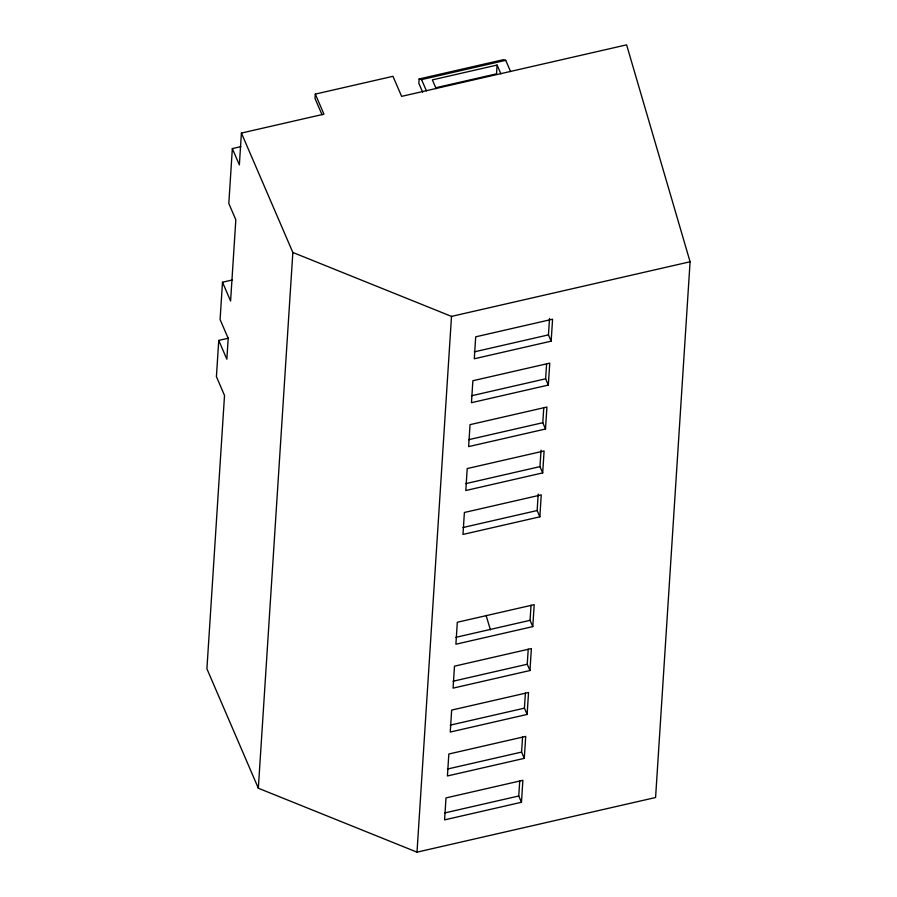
<?xml version="1.0" encoding="UTF-8"?>
<svg xmlns="http://www.w3.org/2000/svg" width="897" height="897" viewBox="0 0 897 897"><rect width="100%" height="100%" fill="white"/><g stroke="black" fill="none" stroke-linecap="round" stroke-linejoin="round"><path stroke-width="1.35" d="M228.455 338.18L218.756 340.4L216.412 376.639L224.519 395.442L206.915 668.803L258.336 788.228L417.004 852.15L655.584 797.511L690.085 261.767L626.611 44.85L401.621 96.371L392.976 76.312L315.307 94.095L315.015 98.491L322.045 114.794M232.211 279.999L222.501 282.219L220.09 319.545L228.197 338.36L226.851 359.215L218.756 340.4M240.845 146.648L232.345 148.588L228.813 203.484L235.833 219.787L230.596 301.033L222.501 282.219M315.307 94.095L323.94 114.154L241.416 133.059L239.364 164.891L232.345 148.588M258.336 788.228L292.848 252.472L241.416 133.059M510.584 71.614L505.729 60.323L503.284 59.707L419.134 78.97L418.854 83.365L422.633 92.144M417.004 852.15L451.505 316.394L292.848 252.472M436.144 88.657L432.365 79.878L497.095 65.055L496.534 73.846L435.852 87.738M521.471 802.266L522.884 780.312L446 797.915L444.587 819.869L521.471 802.266L518.758 795.987L519.733 780.883M524.297 758.357L525.709 736.392L448.836 754.007L447.424 775.961L524.297 758.357L521.594 752.067L522.559 736.975M527.122 714.438L528.535 692.484L451.662 710.088L450.249 732.042L527.122 714.438L524.42 708.159L525.395 693.056M529.959 670.53L531.372 648.565L454.487 666.168L453.075 688.134L529.959 670.53L527.245 664.24L528.221 649.148M532.784 626.611L534.197 604.656L457.313 622.26L455.9 644.214L532.784 626.611L530.071 620.332L531.046 605.228M539.848 516.829L541.261 494.875L464.388 512.479L462.975 534.433L539.848 516.829L537.146 510.539L538.2 494.079M542.685 472.91L544.098 450.956L467.214 468.559L465.801 490.513L542.685 472.91L539.972 466.631L541.037 450.159M545.511 429.001L546.923 407.036L470.039 424.651L468.626 446.605L545.511 429.001L542.797 422.711L543.773 407.619M548.336 385.082L549.749 363.128L472.876 380.732L471.463 402.686L548.336 385.082L545.634 378.803L546.598 363.7M551.162 341.174L552.574 319.209L475.702 336.824L474.289 358.778L551.162 341.174L548.459 334.884L549.513 318.413M419.134 78.97L421.579 79.598L505.729 60.323M451.505 316.394L690.085 261.767M474.278 351.871L548.459 334.884M471.452 395.79L545.634 378.803M468.615 439.698L542.797 422.711M465.79 483.618L539.972 466.631M462.964 527.526L537.146 510.539M455.889 637.318L530.071 620.332M453.063 681.227L527.245 664.24M450.238 725.146L524.42 708.159M447.412 769.054L521.594 752.067M444.576 812.974L518.758 795.987M497.095 65.055L500.874 73.834M421.579 79.598L426.434 90.877M486.107 615.51L490.435 629.84"/></g></svg>
